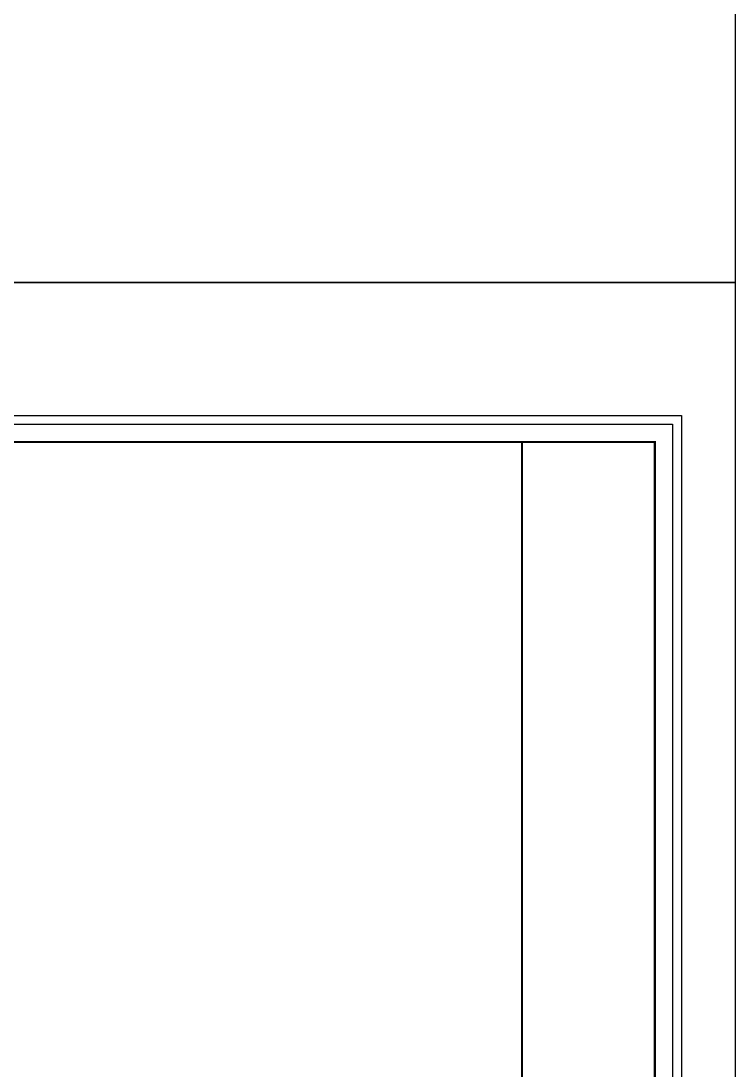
# Model space of a CAD drawing. Header units: millimetres. Extents: x -1048436 to -185795, y -983427 to 400387.
# Drawn here: x -672298 to -611820, y -13152 to 75624 of the extents above; entities that cross this region are included whole.
import ezdxf
from ezdxf.enums import TextEntityAlignment as Align

# ---------------------------------------------------------------- set-up
doc = ezdxf.new("R2010")
doc.units = ezdxf.units.MM
doc.header["$LTSCALE"] = 500
doc.layers.add('C-SHET-TTLB', color=11, linetype='Continuous')
doc.layers.add('SPACE', color=7, linetype='Continuous')
doc.styles.add('ECADI', font='hzs.shx', dxfattribs={"width": 0.7, "bigfont": 'hztxt.shx'})

# ---------------------------------------------------------------- blocks, each defined once
blk = doc.blocks.new('集团图框A0')
at = {"layer": 'C-SHET-TTLB'}
for points in [[(1015.73, -1212.37), (1015.73, -2063.37), (-183.27, -2063.37), (-183.27, -1212.37)], [(1010.73, -1217.37), (1010.73, -2058.37), (-178.27, -2058.37), (-178.27, -1217.37)]]:
    blk.add_lwpolyline(points, close=True, dxfattribs=at)
at = {"layer": 'C-SHET-TTLB', "const_width": 1.2}
blk.add_lwpolyline([(-159.87, -1227.37), (1000.73, -1227.37), (1000.73, -2048.37), (-159.87, -2048.37)], close=True, dxfattribs=at)
at = {"layer": 'C-SHET-TTLB'}
blk.add_lwpolyline([(925.73, -1227.37, 1.2, 1.2, 0), (925.73, -2048.37, 0.9, 0.9, 0)], format="xyseb", dxfattribs=at)
at = {"color": 2, "style": 'ECADI', "width": 0.7}
for tag, p in [('序号1', (929.61, -1745.73)), ('记要1', (957.8, -1745.75)), ('日期1', (993.15, -1745.56)), ('序号2', (929.61, -1751.61)), ('记要2', (957.8, -1751.63)), ('日期2', (993.15, -1751.44)), ('序号3', (929.61, -1757.47)), ('记要3', (957.8, -1757.49)), ('日期3', (993.15, -1757.31)), ('序号4', (929.61, -1763.36)), ('记要4', (957.8, -1763.38)), ('日期4', (993.15, -1763.19)), ('合作设计单位', (962.41, -1906.6)), ('审定人', (961.73, -1925.59)), ('审核人', (961.73, -1935.07)), ('设计总负责人', (961.73, -1944.83)), ('专业负责人', (961.73, -1955.56)), ('校对人', (961.73, -1965.81)), ('设计人', (961.73, -1975.68)), ('建设单位上', (964.26, -1983.78)), ('建设单位中', (964.26, -1987.74)), ('项目名称上', (964.24, -1996.15)), ('建设单位下', (964.26, -1991.58)), ('项目名称中', (964.24, -2000.23)), ('项目名称下', (964.24, -2004.18)), ('子项', (963.47, -2010.78)), ('图名上', (964.36, -2017.44)), ('图名中', (964.36, -2021.34)), ('图名下', (964.36, -2025.46)), ('工程编号', (946.99, -2031.42)), ('阶段', (983.81, -2031.45)), ('专业', (983.61, -2037.82)), ('比例', (945.85, -2038.04)), ('日期', (945.99, -2044.58)), ('图别、图号', (985.93, -2044.68))]:
    blk.add_attdef(tag, text='', height=3.5, dxfattribs=at).set_placement(p, align=Align.MIDDLE)
blk = doc.blocks.new('A0')
blk.add_blockref('集团图框A0', (-1070456.26, -656962.74))

msp = doc.modelspace()

# ---------------------------------------------------------------- linework, layer by layer
at = {"layer": 'SPACE', "linetype": 'Continuous'}
for points in [[(-821819.6, 201981.5), (-611819.6, 201981.5), (-611819.6, 53481.5), (-821819.6, 53481.5), (-821819.6, 201981.5)], [(-821819.6, 53481.5), (-611819.6, 53481.5), (-611819.6, -95018.5), (-821819.6, -95018.5), (-821819.6, 53481.5)]]:
    msp.add_lwpolyline(points, dxfattribs=at)

# ---------------------------------------------------------------- block references
at = {"xscale": 150, "yscale": 150, "zscale": 150}
msp.add_blockref('A0', (159799713.8, 98768506.5), dxfattribs=at)

doc.saveas('drawing.dxf')
